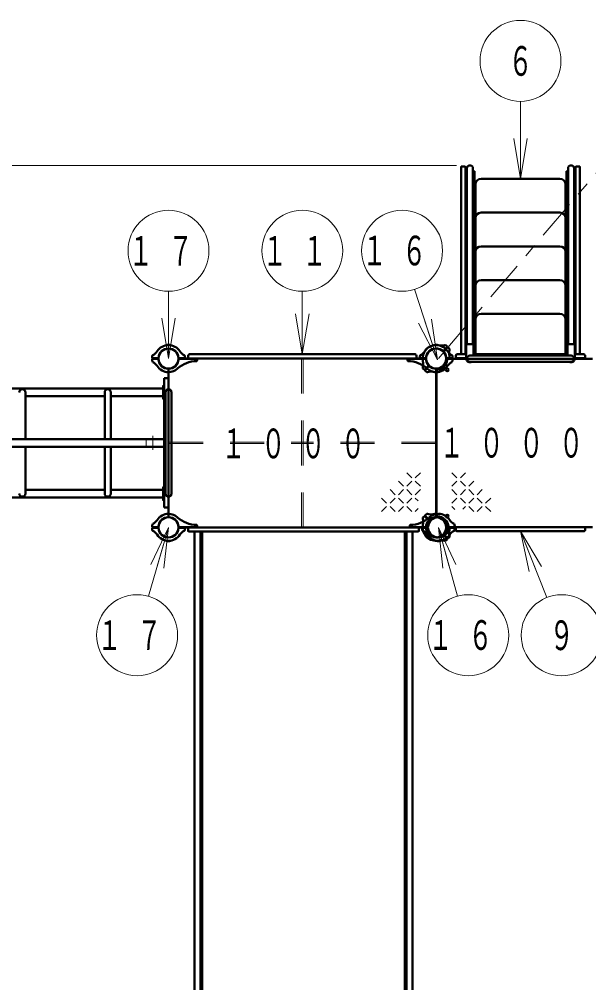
# Model space of a CAD drawing. Units: millimetres on the paper. Extents: x -385 to 0, y -594 to 267.
# Drawn here: x -265.9 to -223.7, y 137.1 to 208.5 of the extents above; entities that cross this region are included whole.
import ezdxf
from ezdxf.enums import TextEntityAlignment as Align

# ---------------------------------------------------------------- set-up
doc = ezdxf.new("R2010")
doc.units = ezdxf.units.MM
doc.linetypes.add('USER1', pattern=[4.5, 2.5, -2])
doc.linetypes.add('USER2', pattern=[6, 3, -1, 1, -1])
doc.layers.add('LY_1', color=140, linetype='Continuous', lineweight=50)
doc.styles.add('ＭＳ ゴシック', font='')
doc.styles.get('ＭＳ ゴシック').set_extended_font_data('MS Gothic')

msp = doc.modelspace()

# ---------------------------------------------------------------- linework, layer by layer
at = {"layer": 'LY_1', "color": 7, "linetype": 'USER2', "lineweight": 13}
for p, q in [((-234.822, 183.325), (-210.594, 211.799)), ((-255.988, 177.608), (-255.988, 176.561))]:
    msp.add_line(p, q, dxfattribs=at)
at = {"layer": 'LY_1', "color": 7, "lineweight": 13}
for p, q in [((-228.738, 196.642), (-228.738, 202.379)), ((-228.738, 196.642), (-229.238, 199.642)), ((-228.238, 199.642), (-228.738, 196.642)), ((-228.738, 196.642), (-228.738, 199.642)), ((-233.488, 197.639), (-357.456, 197.639)), ((-234.888, 183.244), (-236.587, 188.463)), ((-254.822, 183.325), (-254.822, 188.315)), ((-244.905, 183.642), (-244.905, 188.315)), ((-254.822, 183.325), (-255.322, 186.325)), ((-254.322, 186.325), (-254.822, 183.325)), ((-254.822, 183.325), (-254.822, 186.325)), ((-244.905, 183.642), (-245.405, 186.642)), ((-244.405, 186.642), (-244.905, 183.642)), ((-244.905, 183.642), (-244.905, 186.642)), ((-234.888, 183.244), (-236.292, 185.941)), ((-234.888, 183.244), (-235.817, 186.096)), ((-235.341, 186.251), (-234.888, 183.244)), ((-237.782, 174.244), (-237.407, 173.869)), ((-237.157, 174.869), (-236.782, 174.494)), ((-236.782, 174.244), (-237.157, 173.869)), ((-236.157, 174.869), (-236.532, 174.494)), ((-236.532, 174.244), (-236.157, 173.869)), ((-233.445, 174.494), (-233.82, 174.869)), ((-233.445, 174.244), (-233.82, 173.869)), ((-232.82, 174.869), (-233.195, 174.494)), ((-232.82, 173.869), (-233.195, 174.244)), ((-232.195, 174.244), (-232.57, 173.869)), ((-238.407, 173.619), (-238.032, 173.244)), ((-237.407, 173.619), (-237.782, 173.244)), ((-237.157, 173.619), (-236.782, 173.244)), ((-236.157, 173.619), (-236.532, 173.244)), ((-233.445, 173.244), (-233.82, 173.619)), ((-232.82, 173.619), (-233.195, 173.244)), ((-232.195, 173.244), (-232.57, 173.619)), ((-231.57, 173.619), (-231.945, 173.244)), ((-239.032, 172.994), (-238.657, 172.619)), ((-238.032, 172.994), (-238.407, 172.619)), ((-237.782, 172.994), (-237.407, 172.619)), ((-236.782, 172.994), (-237.157, 172.619)), ((-236.532, 172.994), (-236.332, 172.794)), ((-233.445, 172.994), (-233.82, 172.619)), ((-232.82, 172.619), (-233.195, 172.994)), ((-232.195, 172.994), (-232.57, 172.619)), ((-231.57, 172.619), (-231.945, 172.994)), ((-230.945, 172.994), (-231.32, 172.619)), ((-238.657, 172.369), (-239.032, 171.994)), ((-238.407, 172.369), (-238.032, 171.994)), ((-237.407, 172.369), (-237.782, 171.994)), ((-237.157, 172.369), (-236.782, 171.994)), ((-236.309, 172.216), (-236.532, 171.994)), ((-233.597, 172.146), (-233.82, 172.369)), ((-232.82, 172.369), (-233.019, 172.169)), ((-232.195, 171.994), (-232.57, 172.369)), ((-231.57, 172.369), (-231.945, 171.994)), ((-230.945, 171.994), (-231.32, 172.369)), ((-254.822, 170.825), (-256.309, 165.717)), ((-256.14, 168.084), (-254.822, 170.825)), ((-254.822, 170.825), (-255.66, 167.945)), ((-254.822, 170.825), (-255.18, 167.805)), ((-234.503, 167.8), (-234.822, 170.825)), ((-234.822, 170.825), (-233.539, 168.067)), ((-234.822, 170.825), (-234.021, 167.934)), ((-234.822, 170.825), (-233.409, 165.723)), ((-228.098, 167.56), (-228.738, 170.533)), ((-228.738, 170.533), (-227.169, 167.928)), ((-228.738, 170.533), (-227.633, 167.744)), ((-228.738, 170.533), (-226.792, 165.621))]:
    msp.add_line(p, q, dxfattribs=at)
at = {"layer": 'LY_1'}
for p, q in [((-233.138, 197.513), (-233.138, 183.692)), ((-232.872, 197.563), (-233.088, 197.563)), ((-232.822, 197.513), (-232.822, 183.642)), ((-232.822, 197.208), (-232.822, 183.642)), ((-232.715, 197.208), (-232.822, 197.208)), ((-232.715, 197.412), (-232.715, 184.385)), ((-232.262, 197.412), (-232.262, 184.385)), ((-232.155, 197.208), (-232.262, 197.208)), ((-232.155, 197.208), (-232.155, 183.642)), ((-225.322, 197.208), (-225.215, 197.208)), ((-225.322, 197.208), (-225.322, 183.642)), ((-225.215, 197.412), (-225.215, 184.385)), ((-224.762, 197.412), (-224.762, 184.385)), ((-224.762, 197.208), (-224.655, 197.208)), ((-224.655, 197.513), (-224.655, 183.642)), ((-224.655, 197.208), (-224.655, 183.642)), ((-224.605, 197.563), (-224.388, 197.563)), ((-224.338, 197.513), (-224.338, 183.692)), ((-228.738, 196.642), (-231.655, 196.642)), ((-228.738, 196.642), (-225.822, 196.642)), ((-232.072, 196.225), (-232.072, 183.642)), ((-225.405, 196.225), (-225.405, 183.642)), ((-228.738, 194.142), (-231.655, 194.142)), ((-228.738, 194.142), (-225.822, 194.142)), ((-228.738, 191.642), (-231.655, 191.642)), ((-228.738, 191.642), (-225.822, 191.642)), ((-228.738, 189.142), (-231.655, 189.142)), ((-228.738, 189.142), (-225.822, 189.142)), ((-228.738, 186.642), (-231.655, 186.642)), ((-228.738, 186.642), (-225.822, 186.642)), ((-254.988, 184.311), (-254.988, 184.314)), ((-254.655, 184.311), (-254.655, 184.314)), ((-235.155, 184.311), (-235.155, 184.314)), ((-234.822, 184.311), (-234.822, 184.314)), ((-234.454, 183.895), (-234.176, 184.173)), ((-234.177, 184.221), (-234.273, 184.31)), ((-232.222, 184.385), (-232.755, 184.385)), ((-232.755, 184.385), (-232.755, 183.352)), ((-232.222, 184.385), (-232.222, 183.552)), ((-225.255, 184.385), (-225.255, 183.552)), ((-225.255, 184.385), (-224.722, 184.385)), ((-224.722, 184.385), (-224.722, 183.352)), ((-256.029, 183.385), (-256.024, 183.516)), ((-253.614, 183.385), (-253.619, 183.506)), ((-253.363, 183.558), (-253.363, 183.408)), ((-236.53, 183.642), (-253.28, 183.642)), ((-236.447, 183.558), (-236.447, 183.408)), ((-236.195, 183.385), (-236.191, 183.506)), ((-235.803, 183.904), (-235.805, 183.906)), ((-235.568, 184.14), (-235.569, 184.142)), ((-234.418, 183.86), (-234.141, 184.137)), ((-234.093, 184.137), (-234.003, 184.041)), ((-233.781, 183.385), (-233.786, 183.516)), ((-233.53, 183.558), (-233.53, 183.408)), ((-233.447, 183.642), (-232.755, 183.642)), ((-228.738, 183.552), (-232.488, 183.552)), ((-232.222, 183.642), (-228.738, 183.642)), ((-225.255, 183.642), (-228.738, 183.642)), ((-228.738, 183.552), (-224.988, 183.552)), ((-224.03, 183.642), (-224.722, 183.642)), ((-223.947, 183.558), (-223.947, 183.408)), ((-256.029, 183.266), (-256.024, 183.144)), ((-255.603, 183.35), (-255.995, 183.35)), ((-255.603, 183.3), (-255.995, 183.3)), ((-254.079, 183.325), (-235.731, 183.325)), ((-254.04, 183.35), (-253.648, 183.35)), ((-254.04, 183.3), (-252.731, 183.3)), ((-236.53, 183.325), (-253.28, 183.325)), ((-252.697, 183.265), (-252.702, 183.178)), ((-237.112, 183.265), (-237.108, 183.178)), ((-235.769, 183.3), (-237.079, 183.3)), ((-235.769, 183.35), (-236.162, 183.35)), ((-235.558, 182.79), (-235.836, 182.513)), ((-235.523, 182.755), (-235.801, 182.477)), ((-234.207, 183.35), (-233.814, 183.35)), ((-234.207, 183.3), (-233.814, 183.3)), ((-228.738, 183.3), (-234.078, 183.3)), ((-233.781, 183.266), (-233.785, 183.144)), ((-233.605, 183.352), (-233.605, 183.298)), ((-232.713, 183.352), (-233.605, 183.352)), ((-232.713, 183.298), (-233.605, 183.298)), ((-228.738, 183.098), (-232.488, 183.098)), ((-228.738, 183.3), (-223.398, 183.3)), ((-228.738, 183.098), (-224.988, 183.098)), ((-224.763, 183.352), (-223.872, 183.352)), ((-224.763, 183.298), (-223.872, 183.298)), ((-223.872, 183.352), (-223.872, 183.298)), ((-254.822, 171.568), (-254.822, 182.583)), ((-235.884, 182.514), (-235.967, 182.602)), ((-235.8, 182.429), (-235.711, 182.347)), ((-234.988, 182.583), (-234.988, 171.568)), ((-234.963, 177.075), (-234.963, 182.415)), ((-255.138, 172.283), (-255.138, 181.867)), ((-255.138, 181.867), (-254.822, 181.867)), ((-254.822, 181.867), (-254.822, 181.052)), ((-273.572, 181.108), (-255.213, 181.108)), ((-265.428, 180.825), (-265.428, 177.358)), ((-259.548, 180.825), (-259.548, 177.358)), ((-259.095, 180.825), (-259.095, 177.358)), ((-256.488, 181.108), (-255.213, 181.108)), ((-255.048, 173.325), (-255.048, 180.825)), ((-254.595, 173.325), (-254.595, 180.825)), ((-265.428, 180.542), (-259.548, 180.542)), ((-259.095, 180.542), (-255.213, 180.542)), ((-256.488, 180.542), (-255.213, 180.542)), ((-255.155, 177.358), (-273.572, 177.358)), ((-255.155, 176.792), (-255.155, 177.358)), ((-234.963, 177.075), (-234.963, 171.735)), ((-255.155, 176.792), (-273.572, 176.792)), ((-265.428, 173.325), (-265.428, 176.792)), ((-259.548, 173.325), (-259.548, 176.792)), ((-259.095, 173.325), (-259.095, 176.792)), ((-265.428, 173.608), (-259.548, 173.608)), ((-259.095, 173.608), (-255.213, 173.608)), ((-255.155, 173.608), (-255.155, 173.042)), ((-273.572, 173.042), (-255.213, 173.042)), ((-254.822, 173.098), (-254.822, 172.283)), ((-254.822, 172.283), (-255.138, 172.283)), ((-235.884, 171.637), (-235.967, 171.548)), ((-235.558, 171.36), (-235.836, 171.637)), ((-235.523, 171.395), (-235.801, 171.673)), ((-235.8, 171.721), (-235.711, 171.803)), ((-256.029, 170.885), (-256.024, 171.006)), ((-256.029, 170.766), (-256.024, 170.635)), ((-255.603, 170.85), (-255.995, 170.85)), ((-255.603, 170.8), (-255.995, 170.8)), ((-254.079, 170.825), (-235.731, 170.825)), ((-254.04, 170.85), (-252.731, 170.85)), ((-254.04, 170.8), (-253.648, 170.8)), ((-253.614, 170.766), (-253.619, 170.644)), ((-253.363, 170.558), (-253.363, 170.775)), ((-236.33, 170.825), (-253.313, 170.825)), ((-252.697, 170.885), (-252.702, 170.972)), ((-236.946, 170.885), (-236.941, 170.972)), ((-235.603, 170.85), (-236.912, 170.85)), ((-236.28, 170.558), (-236.28, 170.775)), ((-236.029, 170.766), (-236.024, 170.644)), ((-235.603, 170.8), (-235.995, 170.8)), ((-228.738, 170.85), (-234.078, 170.85)), ((-234.04, 170.85), (-233.648, 170.85)), ((-234.04, 170.8), (-233.648, 170.8)), ((-233.614, 170.885), (-233.619, 171.006)), ((-233.614, 170.766), (-233.619, 170.635)), ((-233.53, 170.617), (-233.53, 170.767)), ((-233.447, 170.85), (-224.03, 170.85)), ((-228.738, 170.85), (-223.398, 170.85)), ((-223.947, 170.617), (-223.947, 170.767)), ((-236.33, 170.508), (-253.313, 170.508)), ((-252.908, 128.359), (-252.908, 170.508)), ((-252.455, 128.359), (-252.455, 170.508)), ((-252.332, 129.026), (-252.332, 170.508)), ((-237.312, 129.026), (-237.312, 170.508)), ((-237.188, 128.359), (-237.188, 170.508)), ((-236.735, 128.359), (-236.735, 170.508)), ((-235.803, 170.246), (-235.805, 170.244)), ((-235.568, 170.01), (-235.569, 170.008)), ((-234.454, 170.255), (-234.176, 169.977)), ((-234.418, 170.29), (-234.141, 170.013)), ((-234.177, 169.929), (-234.273, 169.84)), ((-234.093, 170.014), (-234.003, 170.109)), ((-233.447, 170.533), (-224.03, 170.533)), ((-254.988, 169.839), (-254.988, 169.836)), ((-254.655, 169.839), (-254.655, 169.836)), ((-234.988, 169.839), (-234.988, 169.836)), ((-234.655, 169.839), (-234.655, 169.836))]:
    msp.add_line(p, q, dxfattribs=at)
at = {"layer": 'LY_1', "color": 7, "linetype": 'USER1', "lineweight": 13}
for p, q in [((-244.955, 183.247), (-244.955, 177.075)), ((-244.855, 183.247), (-244.855, 177.075)), ((-255.048, 177.302), (-256.488, 177.302)), ((-256.488, 176.848), (-256.488, 177.302)), ((-254.743, 177.125), (-244.905, 177.125)), ((-254.743, 177.025), (-244.905, 177.025)), ((-244.955, 170.903), (-244.955, 177.075)), ((-235.067, 177.125), (-244.905, 177.125)), ((-235.067, 177.025), (-244.905, 177.025)), ((-244.855, 170.903), (-244.855, 177.075)), ((-255.048, 176.848), (-256.488, 176.848))]:
    msp.add_line(p, q, dxfattribs=at)
at = {"layer": 'LY_1'}
for points in [[(-255.138, 181.325), (-255.213, 181.325), (-255.213, 180.325), (-255.138, 180.325)], [(-255.138, 181.325), (-255.213, 181.325), (-255.213, 180.325), (-255.138, 180.325)], [(-255.138, 172.825), (-255.213, 172.825), (-255.213, 173.825), (-255.138, 173.825)]]:
    msp.add_lwpolyline(points, close=True, dxfattribs=at)
at = {"layer": 'LY_1', "color": 7, "lineweight": 13}
for centre in [(-228.738, 205.379), (-254.822, 191.315), (-244.905, 191.315), (-237.516, 191.315), (-257.147, 162.836), (-232.609, 162.831), (-225.687, 162.831)]:
    msp.add_circle(centre, 3, dxfattribs=at)
at = {"layer": 'LY_1'}
for centre, radius in [((-254.822, 183.325), 0.743), ((-254.822, 183.325), 0.743), ((-234.988, 183.325), 0.743), ((-234.163, 182.5), 0.108), ((-254.822, 170.825), 0.743), ((-254.822, 170.825), 0.743), ((-234.988, 170.825), 0.743), ((-234.163, 171.65), 0.108)]:
    msp.add_circle(centre, radius, dxfattribs=at)
for centre, radius, start, end in [((-233.088, 197.513), 0.05, 90, 180), ((-232.872, 197.513), 0.05, 0, 90), ((-232.488, 197.412), 0.227, 0, 180), ((-224.988, 197.412), 0.227, 0, 180), ((-224.605, 197.513), 0.05, 90, 180), ((-224.388, 197.513), 0.05, 0, 90), ((-231.655, 196.225), 0.417, 90, 180), ((-225.822, 196.225), 0.417, 0, 90), ((-231.655, 193.725), 0.417, 90, 180), ((-225.822, 193.725), 0.417, 0, 90), ((-231.655, 191.225), 0.417, 90, 180), ((-225.822, 191.225), 0.417, 0, 90), ((-231.655, 188.725), 0.417, 90, 180), ((-225.822, 188.725), 0.417, 0, 90), ((-231.655, 186.225), 0.417, 90, 180), ((-225.822, 186.225), 0.417, 0, 90), ((-254.822, 183.325), 1, 90, 147.27281), ((-254.972, 184.314), 0.0167, 98.62693, 180), ((-254.822, 183.325), 1.017, 90, 98.62693), ((-254.822, 183.325), 1.017, 81.37307, 90), ((-254.822, 183.325), 1, 32.7272, 90), ((-254.672, 184.314), 0.0167, 0, 81.37307), ((-234.988, 183.325), 1, 90, 147.27281), ((-234.988, 183.325), 1, 77.72719, 135), ((-235.138, 184.314), 0.0167, 98.62693, 180), ((-234.988, 183.325), 1.017, 90, 98.62693), ((-234.988, 183.325), 1.017, 81.37307, 90), ((-234.988, 183.325), 1, 32.7272, 90), ((-234.838, 184.314), 0.0167, 0, 81.37307), ((-234.599, 185.117), 0.833, 257.72719, 287.54116), ((-234.322, 184.243), 0.0833, 47, 107.54116), ((-234.199, 184.196), 0.0333, 315, 47), ((-255.941, 183.503), 0.0833, 117.45884, 178), ((-256.364, 184.316), 0.833, 297.45884, 327.27281), ((-254.822, 183.325), 0.75, 90, 175.72934), ((-254.822, 183.325), 0.75, 4.27066, 90), ((-253.279, 184.316), 0.833, 212.72719, 242.54116), ((-253.702, 183.503), 0.0833, 2, 62.54116), ((-253.28, 183.558), 0.0833, 90, 180), ((-236.53, 183.558), 0.0833, 0, 90), ((-236.108, 183.503), 0.0833, 117.45884, 178), ((-236.531, 184.316), 0.833, 297.45884, 327.27281), ((-234.988, 183.325), 1, 135, 192.27281), ((-235.793, 183.918), 0.0167, 143.62693, 225), ((-234.988, 183.325), 1.017, 135, 143.62693), ((-234.988, 183.325), 0.75, 135, 220.72934), ((-234.988, 183.325), 0.75, 90, 175.72934), ((-234.988, 183.325), 1.017, 126.37307, 135), ((-235.581, 184.13), 0.0167, 45, 126.37307), ((-234.988, 183.325), 0.75, 49.27066, 135), ((-234.988, 183.325), 0.75, 4.27066, 90), ((-234.477, 183.919), 0.0333, 229.27066, 315), ((-234.988, 183.325), 0.75, 315, 40.72934), ((-234.395, 183.836), 0.0333, 135, 220.72934), ((-233.446, 184.316), 0.833, 212.72719, 242.54116), ((-234.117, 184.114), 0.0333, 43, 135), ((-233.197, 183.715), 0.833, 162.45884, 192.27281), ((-234.988, 183.325), 1, 358.56746, 12.27281), ((-234.071, 183.991), 0.0833, 342.45884, 43), ((-233.869, 183.503), 0.0833, 2, 62.54116), ((-233.447, 183.558), 0.0833, 90, 180), ((-232.488, 183.325), 0.227, 90, 270), ((-224.988, 183.325), 0.227, 270, 90), ((-224.03, 183.558), 0.0833, 0, 90), ((-255.995, 183.383), 0.0333, 178, 270), ((-255.995, 183.267), 0.0333, 90, 182), ((-255.941, 183.147), 0.0833, 182, 242.54116), ((-255.941, 183.147), 0.0833, 182, 242.54116), ((-256.364, 182.334), 0.833, 32.7272, 62.54116), ((-254.822, 183.325), 1, 212.72719, 270), ((-255.603, 183.383), 0.0333, 270, 355.72934), ((-255.603, 183.267), 0.0333, 4.27066, 90), ((-254.822, 183.325), 0.75, 184.27066, 270), ((-254.822, 183.325), 0.75, 270, 355.72934), ((-252.694, 180.98), 2.167, 91.08415, 132.21724), ((-254.04, 183.383), 0.0333, 184.27066, 270), ((-254.04, 183.267), 0.0333, 90, 175.72934), ((-253.648, 183.383), 0.0333, 270, 2), ((-253.28, 183.408), 0.0833, 180, 270), ((-252.735, 183.179), 0.0333, 271.08415, 357), ((-252.731, 183.267), 0.0333, 357, 90), ((-237.079, 183.267), 0.0333, 90, 183), ((-237.074, 183.179), 0.0333, 183, 268.91585), ((-237.116, 180.98), 2.167, 47.78276, 88.91585), ((-236.53, 183.408), 0.0833, 270, 0), ((-236.162, 183.383), 0.0333, 178, 270), ((-236.78, 182.935), 0.833, 342.45884, 12.27281), ((-235.769, 183.383), 0.0333, 270, 355.72934), ((-235.769, 183.267), 0.0333, 4.27066, 90), ((-234.988, 183.325), 0.75, 184.27066, 270), ((-235.582, 182.814), 0.0333, 315, 40.72934), ((-235.499, 182.731), 0.0333, 49.27066, 135), ((-234.988, 183.325), 0.75, 229.27066, 315), ((-234.988, 183.325), 0.75, 270, 355.72934), ((-234.988, 183.325), 1, 270, 327.27281), ((-234.988, 183.325), 0.833, 276.78718, 353.21282), ((-234.207, 183.383), 0.0333, 184.27066, 270), ((-234.207, 183.267), 0.0333, 90, 175.72934), ((-234.078, 183.217), 0.0833, 90, 173.21282), ((-233.446, 182.334), 0.833, 117.45884, 147.27281), ((-233.869, 183.147), 0.0833, 297.45884, 358), ((-233.869, 183.147), 0.0833, 297.45884, 358), ((-233.814, 183.383), 0.0333, 270, 2), ((-233.814, 183.267), 0.0333, 358, 90), ((-233.447, 183.408), 0.0833, 180, 222.84364), ((-232.488, 183.325), 0.267, 185.73917, 301.78833), ((-224.988, 183.325), 0.267, 238.21167, 354.26083), ((-224.03, 183.408), 0.0833, 317.15636, 0), ((-254.822, 183.325), 1, 270, 312.21724), ((-235.906, 182.659), 0.0833, 162.45884, 223), ((-235.859, 182.536), 0.0333, 223, 315), ((-235.777, 182.454), 0.0333, 135, 227), ((-235.654, 182.408), 0.0833, 227, 287.54116), ((-234.988, 183.325), 1, 227.78276, 270), ((-235.378, 181.534), 0.833, 77.72719, 107.54116), ((-234.988, 183.325), 1, 257.72719, 271.43254), ((-234.88, 182.415), 0.0833, 96.78718, 180), ((-265.655, 180.825), 0.227, 0, 180), ((-259.322, 180.825), 0.227, 0, 180), ((-254.822, 180.825), 0.227, 0, 180), ((-265.655, 173.325), 0.227, 180, 0), ((-259.322, 173.325), 0.227, 180, 0), ((-254.822, 173.325), 0.227, 180, 0), ((-256.364, 171.816), 0.833, 297.45884, 327.27281), ((-254.822, 170.825), 1, 90, 147.27281), ((-254.822, 170.825), 0.75, 90, 175.72934), ((-254.822, 170.825), 1, 47.78276, 90), ((-254.822, 170.825), 0.75, 4.27066, 90), ((-252.694, 173.17), 2.167, 227.78276, 268.91585), ((-236.949, 173.17), 2.167, 271.08415, 312.21724), ((-235.906, 171.491), 0.0833, 137, 197.54116), ((-236.78, 171.215), 0.833, 347.72719, 17.54116), ((-235.859, 171.614), 0.0333, 45, 137), ((-235.777, 171.696), 0.0333, 133, 225), ((-234.988, 170.825), 0.75, 139.27066, 225), ((-235.654, 171.743), 0.0833, 72.45884, 133), ((-235.378, 172.617), 0.833, 252.45884, 282.27281), ((-234.822, 170.825), 0.75, 90, 175.72934), ((-235.582, 171.336), 0.0333, 319.27066, 45), ((-235.499, 171.419), 0.0333, 225, 310.72934), ((-234.822, 170.825), 1, 90, 132.21724), ((-234.988, 170.825), 0.75, 45, 130.72934), ((-234.988, 170.825), 1, 88.56746, 102.27281), ((-234.88, 171.735), 0.0833, 180, 263.21282), ((-234.988, 170.825), 0.833, 6.78718, 83.21282), ((-234.822, 170.825), 1, 32.7272, 90), ((-234.822, 170.825), 0.75, 4.27066, 90), ((-234.988, 170.825), 0.75, 319.27066, 45), ((-233.279, 171.816), 0.833, 212.72719, 242.54116), ((-255.995, 170.883), 0.0333, 178, 270), ((-255.995, 170.767), 0.0333, 90, 182), ((-255.941, 171.003), 0.0833, 117.45884, 178), ((-255.941, 171.003), 0.0833, 117.45884, 178), ((-255.941, 170.647), 0.0833, 182, 242.54116), ((-255.603, 170.883), 0.0333, 270, 355.72934), ((-255.603, 170.767), 0.0333, 4.27066, 90), ((-254.822, 170.825), 0.75, 184.27066, 270), ((-254.822, 170.825), 0.75, 270, 355.72934), ((-254.04, 170.883), 0.0333, 184.27066, 270), ((-254.04, 170.767), 0.0333, 90, 175.72934), ((-253.702, 170.647), 0.0833, 297.45884, 358), ((-253.648, 170.767), 0.0333, 358, 90), ((-253.313, 170.775), 0.05, 90, 180), ((-252.735, 170.971), 0.0333, 3, 88.91585), ((-252.731, 170.883), 0.0333, 270, 3), ((-236.912, 170.883), 0.0333, 177, 270), ((-236.908, 170.971), 0.0333, 91.08415, 177), ((-236.33, 170.775), 0.05, 0, 90), ((-235.995, 170.767), 0.0333, 90, 182), ((-235.941, 170.647), 0.0833, 182, 242.54116), ((-234.988, 170.825), 1, 167.72719, 225), ((-235.603, 170.883), 0.0333, 270, 355.72934), ((-235.603, 170.767), 0.0333, 4.27066, 90), ((-234.822, 170.825), 0.75, 184.27066, 270), ((-234.822, 170.825), 0.75, 270, 355.72934), ((-234.078, 170.933), 0.0833, 186.78718, 270), ((-234.04, 170.883), 0.0333, 184.27066, 270), ((-234.04, 170.767), 0.0333, 90, 175.72934), ((-233.197, 170.435), 0.833, 167.72719, 197.54116), ((-234.988, 170.825), 1, 347.72719, 1.43254), ((-233.702, 171.003), 0.0833, 2, 62.54116), ((-233.702, 171.003), 0.0833, 2, 62.54116), ((-233.702, 170.647), 0.0833, 297.45884, 358), ((-233.648, 170.883), 0.0333, 270, 2), ((-233.648, 170.767), 0.0333, 358, 90), ((-233.447, 170.767), 0.0833, 90, 180), ((-233.447, 170.617), 0.0833, 180, 270), ((-224.03, 170.767), 0.0833, 0, 90), ((-224.03, 170.617), 0.0833, 270, 0), ((-256.364, 169.834), 0.833, 32.7272, 62.54116), ((-254.822, 170.825), 1, 212.72719, 270), ((-254.822, 170.825), 1, 270, 327.27281), ((-253.279, 169.834), 0.833, 117.45884, 147.27281), ((-253.313, 170.558), 0.05, 180, 270), ((-236.33, 170.558), 0.05, 270, 0), ((-236.364, 169.834), 0.833, 32.7272, 62.54116), ((-235.793, 170.232), 0.0167, 135, 216.37307), ((-234.988, 170.825), 1.017, 216.37307, 225), ((-234.988, 170.825), 1.017, 225, 233.62693), ((-234.988, 170.825), 1, 225, 282.27281), ((-234.822, 170.825), 1, 212.72719, 270), ((-235.581, 170.02), 0.0167, 233.62693, 315), ((-234.988, 170.825), 0.75, 225, 310.72934), ((-234.822, 170.825), 1, 270, 327.27281), ((-234.477, 170.231), 0.0333, 45, 130.72934), ((-234.395, 170.314), 0.0333, 139.27066, 225), ((-234.199, 169.954), 0.0333, 313, 45), ((-234.117, 170.036), 0.0333, 225, 317), ((-234.071, 170.159), 0.0833, 317, 17.54116), ((-233.279, 169.834), 0.833, 117.45884, 147.27281), ((-254.972, 169.836), 0.0167, 180, 261.37307), ((-254.822, 170.825), 1.017, 261.37307, 270), ((-254.822, 170.825), 1.017, 270, 278.62693), ((-254.672, 169.836), 0.0167, 278.62693, 0), ((-234.972, 169.836), 0.0167, 180, 261.37307), ((-234.822, 170.825), 1.017, 261.37307, 270), ((-234.822, 170.825), 1.017, 270, 278.62693), ((-234.599, 169.034), 0.833, 72.45884, 102.27281), ((-234.672, 169.836), 0.0167, 278.62693, 0), ((-234.322, 169.908), 0.0833, 252.45884, 313)]:
    msp.add_arc(centre, radius, start, end, dxfattribs=at)

# ---------------------------------------------------------------- texts
at = {"layer": 'LY_1', "color": 7, "style": 'ＭＳ ゴシック', "width": 0.6}
for s, p in [('６', (-228.738, 205.379)), ('９', (-225.687, 162.831))]:
    msp.add_text(s, height=2.199, dxfattribs=at).set_placement(p, align=Align.MIDDLE_CENTER)
at = {"layer": 'LY_1', "color": 7, "char_height": 2.199, "style": 'ＭＳ ゴシック'}
for s, insert, attachment_point in [('\\T1.64;\\W0.6;１７', (-254.822, 191.315), 5), ('\\T1.64;\\W0.6;１１', (-244.905, 191.315), 5), ('\\T1.64;\\W0.6;１６', (-237.516, 191.315), 5), ('\\T1.64;\\W0.6;１０００', (-250.905, 177.025), 4), ('\\T1.64;\\W0.6;１０００', (-234.738, 177.075), 4), ('\\T1.64;\\W0.6;１７', (-257.147, 162.836), 5), ('\\T1.64;\\W0.6;１６', (-232.609, 162.831), 5)]:
    msp.add_mtext(s, dxfattribs=dict(at, insert=insert, attachment_point=attachment_point))

doc.saveas('drawing.dxf')
